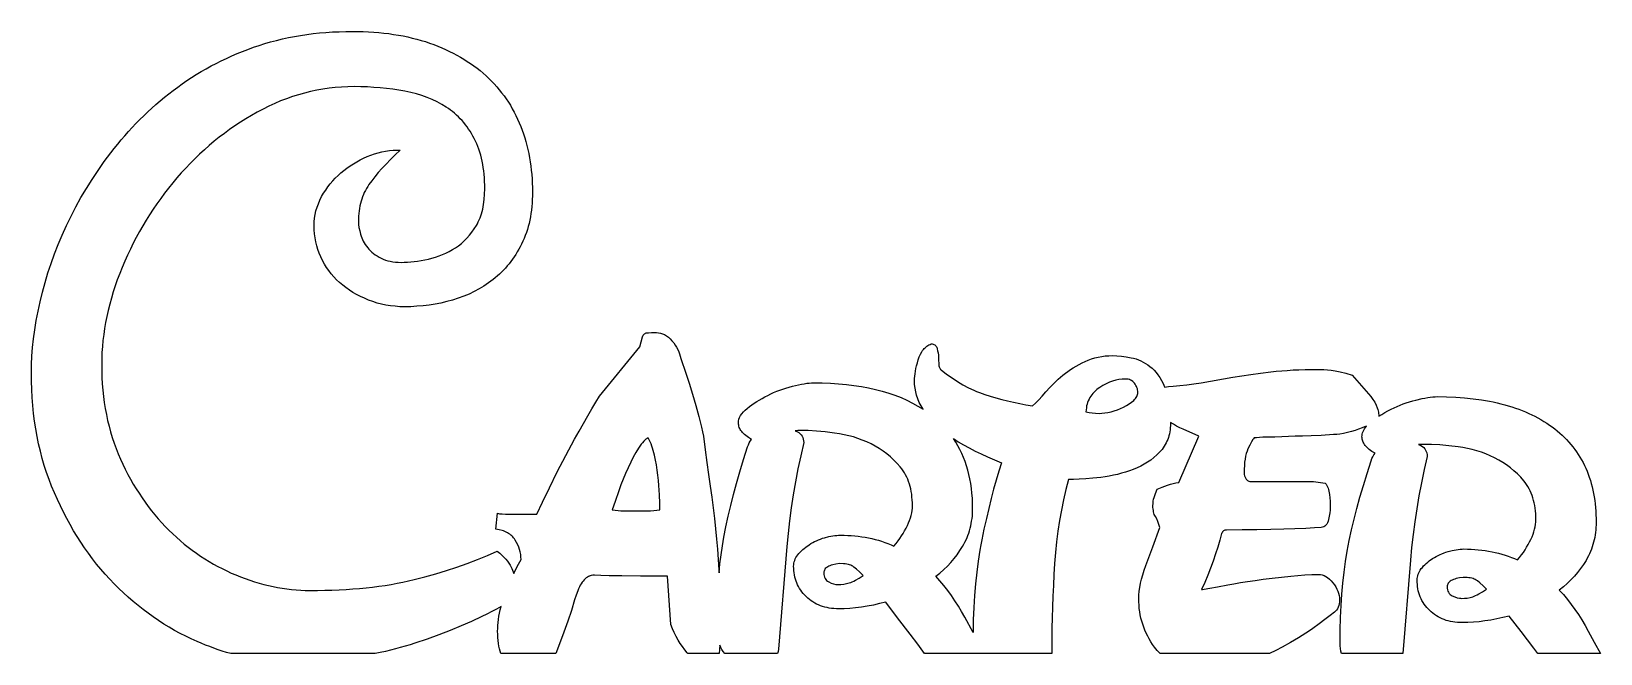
# Model space of a CAD drawing. Extents: x 25 to 184, y 27 to 90.
import ezdxf

# ---------------------------------------------------------------- set-up
doc = ezdxf.new("R2010")
doc.units = 0
doc.layers.add('CAMADA_1', color=18, linetype='CONTINUOUS')

msp = doc.modelspace()

# ---------------------------------------------------------------- linework, layer by layer
at = {"layer": 'CAMADA_1'}
for points in [[(45.61, 27.41), (45.18, 27.53), (44.75, 27.66), (44.32, 27.8), (43.9, 27.95), (43.47, 28.11), (43.04, 28.27), (42.61, 28.45), (42.19, 28.63), (41.61, 28.89), (41.04, 29.16), (40.47, 29.45), (39.92, 29.76), (39.37, 30.07), (38.83, 30.4), (38.29, 30.75), (37.76, 31.11), (37.24, 31.48), (36.73, 31.86), (36.22, 32.26), (35.73, 32.68), (35.23, 33.1), (34.75, 33.55), (34.27, 34), (33.81, 34.47), (33.35, 34.95), (32.9, 35.45), (32.46, 35.95), (32.03, 36.47), (31.61, 37), (31.21, 37.55), (30.81, 38.1), (30.43, 38.67), (30.06, 39.25), (29.69, 39.84), (29.34, 40.45), (29, 41.07), (28.67, 41.7), (28.36, 42.34), (28.05, 42.99), (27.75, 43.66), (27.47, 44.33), (27.21, 45.02), (26.96, 45.72), (26.73, 46.43), (26.52, 47.15), (26.33, 47.88), (26.16, 48.63), (26.01, 49.38), (25.87, 50.15), (25.75, 50.92), (25.65, 51.71), (25.57, 52.51), (25.51, 53.31), (25.46, 54.13), (25.43, 54.96), (25.42, 55.81), (25.44, 56.64), (25.48, 57.49), (25.55, 58.37), (25.65, 59.26), (25.77, 60.16), (25.92, 61.09), (26.1, 62.04), (26.31, 63), (26.55, 63.97), (26.81, 64.94), (27.1, 65.91), (27.42, 66.88), (27.77, 67.84), (28.15, 68.8), (28.55, 69.75), (28.98, 70.71), (29.44, 71.65), (29.93, 72.6), (30.44, 73.53), (30.99, 74.45), (31.57, 75.37), (32.17, 76.28), (32.8, 77.18), (33.47, 78.07), (33.81, 78.51), (34.16, 78.95), (34.51, 79.38), (34.88, 79.8), (35.25, 80.22), (35.62, 80.63), (36.01, 81.03), (36.4, 81.43), (36.8, 81.82), (37.2, 82.2), (37.61, 82.58), (38.03, 82.95), (38.46, 83.32), (38.89, 83.68), (39.33, 84.03), (39.77, 84.38), (40.23, 84.72), (40.69, 85.05), (41.16, 85.37), (41.63, 85.68), (42.11, 85.99), (42.6, 86.28), (43.1, 86.57), (43.61, 86.85), (44.12, 87.11), (44.64, 87.37), (45.16, 87.62), (45.7, 87.86), (46.24, 88.1), (46.78, 88.32), (47.34, 88.53), (47.9, 88.74), (48.47, 88.93), (49.05, 89.12), (49.63, 89.29), (50.23, 89.44), (50.83, 89.59), (51.44, 89.72), (52.05, 89.84), (52.67, 89.95), (53.31, 90.04), (53.94, 90.12), (54.59, 90.19), (55.24, 90.25), (55.9, 90.29), (56.57, 90.32), (57.25, 90.34), (57.93, 90.35), (58.48, 90.34), (59.02, 90.33), (59.55, 90.31), (60.07, 90.27), (60.59, 90.23), (61.09, 90.18), (61.59, 90.12), (62.08, 90.05), (62.57, 89.97), (63.04, 89.89), (63.51, 89.79), (63.97, 89.68), (64.42, 89.57), (64.86, 89.44), (65.3, 89.31), (65.72, 89.16), (66.14, 89.01), (66.55, 88.85), (66.96, 88.69), (67.35, 88.51), (67.74, 88.33), (68.11, 88.14), (68.48, 87.95), (68.85, 87.74), (69.2, 87.53), (69.54, 87.32), (69.88, 87.09), (70.21, 86.86), (70.53, 86.62), (70.84, 86.38), (71.14, 86.12), (71.44, 85.86), (71.72, 85.59), (72, 85.32), (72.27, 85.04), (72.53, 84.75), (72.78, 84.45), (73.02, 84.15), (73.26, 83.84), (73.48, 83.52), (73.7, 83.2), (73.9, 82.87), (74.1, 82.53), (74.29, 82.19), (74.47, 81.83), (74.64, 81.48), (74.8, 81.11), (74.95, 80.74), (75.1, 80.36), (75.23, 79.98), (75.35, 79.59), (75.47, 79.2), (75.58, 78.8), (75.67, 78.4), (75.76, 77.99), (75.84, 77.57), (75.91, 77.16), (75.97, 76.73), (76.02, 76.31), (76.06, 75.87), (76.1, 75.44), (76.12, 74.99), (76.13, 74.55), (76.14, 74.09), (76.13, 73.72), (76.12, 73.34), (76.1, 72.98), (76.07, 72.62), (76.03, 72.27), (75.98, 71.93), (75.93, 71.59), (75.86, 71.26), (75.79, 70.93), (75.71, 70.61), (75.62, 70.3), (75.52, 70), (75.41, 69.7), (75.29, 69.41), (75.17, 69.12), (75.04, 68.84), (74.9, 68.57), (74.75, 68.31), (74.6, 68.05), (74.44, 67.79), (74.28, 67.55), (74.12, 67.31), (73.94, 67.07), (73.77, 66.84), (73.58, 66.62), (73.4, 66.41), (73.2, 66.2), (73, 65.99), (72.8, 65.8), (72.59, 65.61), (72.38, 65.42), (72.16, 65.25), (71.7, 64.91), (71.23, 64.59), (70.75, 64.3), (70.24, 64.03), (69.72, 63.78), (69.18, 63.55), (68.62, 63.35), (68.05, 63.17), (67.47, 63.01), (66.87, 62.87), (66.28, 62.76), (65.67, 62.66), (65.06, 62.59), (64.44, 62.54), (63.82, 62.5), (63.18, 62.49), (62.7, 62.5), (62.23, 62.54), (61.76, 62.59), (61.3, 62.66), (60.85, 62.76), (60.41, 62.87), (59.97, 63.01), (59.54, 63.17), (59.13, 63.35), (58.73, 63.54), (58.34, 63.74), (57.97, 63.95), (57.61, 64.18), (57.26, 64.43), (56.94, 64.68), (56.62, 64.95), (56.32, 65.23), (56.04, 65.52), (55.78, 65.83), (55.53, 66.15), (55.3, 66.47), (55.09, 66.81), (54.89, 67.17), (54.72, 67.53), (54.56, 67.91), (54.42, 68.29), (54.3, 68.67), (54.21, 69.07), (54.14, 69.47), (54.08, 69.87), (54.05, 70.29), (54.04, 70.71), (54.05, 71.09), (54.09, 71.46), (54.15, 71.83), (54.23, 72.2), (54.34, 72.56), (54.47, 72.92), (54.62, 73.28), (54.8, 73.63), (55, 73.97), (55.21, 74.3), (55.43, 74.62), (55.67, 74.93), (55.92, 75.22), (56.18, 75.51), (56.46, 75.78), (56.75, 76.04), (57.05, 76.29), (57.36, 76.52), (57.68, 76.75), (58.01, 76.96), (58.35, 77.16), (58.69, 77.35), (59.05, 77.53), (59.42, 77.69), (59.79, 77.84), (60.16, 77.97), (60.53, 78.08), (60.91, 78.17), (61.28, 78.24), (61.66, 78.29), (62.04, 78.32), (62.42, 78.33), (62.76, 78.33), (62.25, 77.85), (61.77, 77.38), (61.32, 76.93), (60.91, 76.48), (60.53, 76.06), (60.18, 75.64), (59.87, 75.24), (59.59, 74.85), (59.46, 74.66), (59.34, 74.46), (59.23, 74.26), (59.12, 74.05), (59.03, 73.84), (58.94, 73.62), (58.86, 73.39), (58.79, 73.16), (58.73, 72.93), (58.68, 72.69), (58.63, 72.44), (58.59, 72.19), (58.56, 71.93), (58.54, 71.67), (58.53, 71.4), (58.53, 71.13), (58.54, 70.83), (58.58, 70.51), (58.65, 70.17), (58.74, 69.82), (58.8, 69.64), (58.86, 69.46), (58.94, 69.29), (59.02, 69.12), (59.12, 68.95), (59.22, 68.79), (59.34, 68.62), (59.46, 68.46), (59.59, 68.31), (59.73, 68.16), (59.89, 68.02), (60.05, 67.88), (60.23, 67.75), (60.41, 67.63), (60.61, 67.51), (60.81, 67.4), (61.03, 67.31), (61.26, 67.22), (61.5, 67.15), (61.74, 67.09), (62, 67.04), (62.27, 67.01), (62.55, 66.99), (62.84, 66.98), (63.17, 66.99), (63.49, 67), (63.83, 67.03), (64.17, 67.07), (64.51, 67.11), (64.87, 67.17), (65.23, 67.24), (65.6, 67.32), (65.96, 67.41), (66.32, 67.52), (66.68, 67.64), (67.02, 67.77), (67.37, 67.93), (67.7, 68.09), (68.03, 68.27), (68.35, 68.46), (68.66, 68.67), (68.96, 68.9), (69.24, 69.16), (69.51, 69.43), (69.77, 69.72), (70.01, 70.03), (70.25, 70.36), (70.46, 70.71), (70.57, 70.89), (70.66, 71.08), (70.75, 71.28), (70.83, 71.48), (70.91, 71.69), (70.98, 71.9), (71.04, 72.13), (71.1, 72.36), (71.15, 72.59), (71.19, 72.84), (71.26, 73.34), (71.3, 73.87), (71.31, 74.43), (71.31, 74.81), (71.29, 75.18), (71.27, 75.54), (71.24, 75.89), (71.21, 76.24), (71.16, 76.57), (71.11, 76.9), (71.05, 77.23), (70.98, 77.54), (70.9, 77.84), (70.81, 78.14), (70.72, 78.43), (70.61, 78.71), (70.5, 78.99), (70.38, 79.25), (70.25, 79.51), (70.12, 79.76), (69.98, 80.01), (69.83, 80.24), (69.68, 80.47), (69.52, 80.69), (69.36, 80.91), (69.19, 81.12), (69.01, 81.32), (68.83, 81.52), (68.65, 81.7), (68.46, 81.89), (68.26, 82.06), (68.06, 82.23), (67.85, 82.39), (67.64, 82.54), (67.42, 82.69), (66.96, 82.96), (66.49, 83.22), (65.99, 83.45), (65.48, 83.66), (64.95, 83.85), (64.39, 84.02), (63.82, 84.17), (63.23, 84.29), (62.62, 84.4), (62, 84.5), (61.37, 84.58), (60.74, 84.64), (60.09, 84.69), (59.44, 84.73), (58.78, 84.75), (58.1, 84.76), (57.46, 84.75), (56.82, 84.72), (56.18, 84.67), (55.55, 84.6), (54.93, 84.51), (54.3, 84.4), (53.68, 84.27), (53.07, 84.11), (52.45, 83.94), (51.85, 83.75), (51.24, 83.54), (50.64, 83.31), (50.05, 83.06), (49.45, 82.78), (48.87, 82.49), (48.28, 82.18), (47.71, 81.85), (47.14, 81.51), (46.58, 81.16), (46.03, 80.79), (45.49, 80.42), (44.96, 80.03), (44.44, 79.64), (43.92, 79.23), (43.42, 78.8), (42.93, 78.37), (42.44, 77.93), (41.96, 77.47), (41.5, 77), (41.04, 76.52), (40.59, 76.03), (40.16, 75.53), (39.73, 75.02), (39.31, 74.5), (38.9, 73.98), (38.51, 73.44), (38.12, 72.9), (37.75, 72.35), (37.39, 71.8), (37.03, 71.24), (36.69, 70.67), (36.36, 70.09), (36.04, 69.5), (35.73, 68.91), (35.44, 68.31), (35.15, 67.71), (34.87, 67.09), (34.61, 66.47), (34.36, 65.85), (34.12, 65.23), (33.9, 64.61), (33.7, 63.99), (33.52, 63.37), (33.35, 62.75), (33.19, 62.13), (33.05, 61.52), (32.93, 60.91), (32.83, 60.3), (32.74, 59.68), (32.66, 59.08), (32.61, 58.47), (32.57, 57.86), (32.54, 57.26), (32.54, 56.65), (32.54, 55.99), (32.57, 55.34), (32.6, 54.69), (32.65, 54.05), (32.72, 53.43), (32.8, 52.81), (32.9, 52.2), (33.01, 51.59), (33.14, 51), (33.28, 50.41), (33.44, 49.84), (33.61, 49.27), (33.79, 48.71), (33.99, 48.16), (34.21, 47.62), (34.44, 47.09), (34.68, 46.56), (34.93, 46.05), (35.19, 45.54), (35.46, 45.05), (35.74, 44.56), (36.02, 44.09), (36.32, 43.62), (36.62, 43.17), (36.93, 42.72), (37.25, 42.29), (37.58, 41.86), (37.92, 41.45), (38.26, 41.04), (38.62, 40.65), (38.98, 40.26), (39.35, 39.89), (39.73, 39.52), (40.11, 39.17), (40.5, 38.83), (40.9, 38.49), (41.3, 38.17), (41.71, 37.86), (42.13, 37.56), (42.55, 37.27), (42.97, 37), (43.41, 36.73), (43.84, 36.47), (44.29, 36.23), (44.74, 36), (45.19, 35.77), (45.66, 35.56), (46.12, 35.36), (46.59, 35.17), (47.06, 34.99), (47.54, 34.83), (48, 34.67), (48.47, 34.53), (48.94, 34.41), (49.41, 34.29), (49.88, 34.18), (50.35, 34.09), (50.82, 34.01), (51.28, 33.95), (51.75, 33.89), (52.22, 33.85), (52.68, 33.82), (53.15, 33.8), (53.62, 33.79), (54.37, 33.8), (55.11, 33.81), (55.84, 33.83), (56.56, 33.86), (57.27, 33.9), (57.96, 33.95), (58.63, 34), (59.3, 34.07), (59.95, 34.14), (60.59, 34.22), (61.22, 34.31), (61.83, 34.41), (62.43, 34.52), (63.02, 34.64), (63.59, 34.76), (64.16, 34.89), (65.26, 35.18), (66.35, 35.49), (67.43, 35.81), (68.49, 36.16), (69.53, 36.53), (70.56, 36.93), (71.58, 37.34), (72.58, 37.77), (72.83, 37.56), (73.05, 37.35), (73.25, 37.15), (73.44, 36.95), (73.6, 36.75), (73.75, 36.55), (73.87, 36.36), (73.98, 36.16), (74.06, 36), (74.13, 35.83), (74.19, 35.67), (74.24, 35.51), (74.59, 36.22), (74.98, 36.94), (74.97, 37.19), (74.95, 37.44), (74.9, 37.69), (74.83, 37.94), (74.75, 38.18), (74.65, 38.42), (74.53, 38.65), (74.39, 38.89), (74.31, 39), (74.23, 39.11), (74.14, 39.21), (74.05, 39.31), (73.94, 39.4), (73.84, 39.48), (73.73, 39.56), (73.61, 39.63), (73.48, 39.69), (73.35, 39.75), (73.21, 39.81), (73.07, 39.86), (72.77, 39.93), (72.44, 39.99), (72.61, 41.6), (72.81, 41.56), (73.08, 41.53), (73.41, 41.52), (73.8, 41.51), (76.59, 41.51), (77.16, 42.73), (77.86, 44.18), (78.65, 45.78), (79.51, 47.44), (80.4, 49.1), (80.85, 49.91), (81.29, 50.7), (81.73, 51.46), (82.15, 52.17), (82.55, 52.83), (82.94, 53.45), (87, 58.45), (87.26, 59.46), (87.35, 59.61), (87.44, 59.73), (87.49, 59.77), (87.54, 59.8), (87.59, 59.83), (87.64, 59.84), (87.88, 59.87), (88.19, 59.88), (88.7, 59.88), (88.91, 59.87), (89.11, 59.83), (89.31, 59.77), (89.51, 59.67), (89.71, 59.55), (89.9, 59.41), (90.08, 59.24), (90.26, 59.04), (90.44, 58.83), (90.59, 58.61), (90.73, 58.39), (90.85, 58.17), (90.95, 57.95), (91.03, 57.72), (91.1, 57.49), (91.15, 57.26), (91.66, 55.78), (92, 54.76), (92.34, 53.66), (92.67, 52.52), (92.97, 51.38), (93.24, 50.31), (93.35, 49.83), (93.44, 49.39), (93.61, 48.02), (93.78, 46.73), (93.95, 45.51), (94.12, 44.35), (94.28, 43.24), (94.42, 42.15), (94.55, 41.08), (94.67, 40.03), (94.77, 38.99), (94.86, 37.96), (94.94, 36.92), (95, 35.88), (95.02, 35.58), (95.11, 36.49), (95.23, 37.4), (95.36, 38.3), (95.51, 39.18), (95.71, 40.24), (95.94, 41.32), (96.2, 42.4), (96.48, 43.5), (96.79, 44.63), (97.13, 45.81), (97.51, 47.04), (97.92, 48.32), (97.99, 48.53), (98.07, 48.72), (98.18, 48.9), (98.31, 49.07), (98, 49.26), (97.73, 49.46), (97.61, 49.56), (97.5, 49.66), (97.41, 49.76), (97.32, 49.87), (97.24, 49.97), (97.17, 50.08), (97.12, 50.18), (97.07, 50.29), (97.03, 50.4), (97.01, 50.51), (96.99, 50.62), (96.99, 50.73), (97, 50.92), (97.04, 51.11), (97.11, 51.3), (97.21, 51.48), (97.33, 51.67), (97.49, 51.85), (97.67, 52.03), (97.88, 52.21), (98.1, 52.39), (98.34, 52.57), (98.58, 52.74), (98.84, 52.9), (99.1, 53.06), (99.38, 53.22), (99.66, 53.38), (99.95, 53.53), (100.25, 53.67), (100.55, 53.81), (100.86, 53.94), (101.17, 54.06), (101.48, 54.17), (101.8, 54.27), (102.12, 54.37), (102.45, 54.46), (103.07, 54.61), (103.37, 54.66), (103.64, 54.71), (103.91, 54.75), (104.15, 54.78), (104.39, 54.79), (104.61, 54.8), (105.47, 54.79), (106.3, 54.76), (107.12, 54.7), (107.91, 54.63), (108.68, 54.54), (109.43, 54.42), (110.15, 54.29), (110.86, 54.13), (111.54, 53.95), (112.2, 53.75), (112.83, 53.54), (113.44, 53.3), (114.03, 53.03), (114.6, 52.75), (115.15, 52.45), (115.67, 52.13), (115.47, 52.47), (115.29, 52.82), (115.14, 53.18), (115.02, 53.54), (114.93, 53.9), (114.86, 54.27), (114.82, 54.64), (114.8, 55.01), (114.81, 55.23), (114.83, 55.46), (114.86, 55.71), (114.9, 55.97), (114.95, 56.24), (115.02, 56.52), (115.1, 56.82), (115.18, 57.13), (115.29, 57.43), (115.41, 57.71), (115.55, 57.95), (115.62, 58.06), (115.7, 58.17), (115.79, 58.26), (115.88, 58.35), (115.97, 58.44), (116.07, 58.51), (116.17, 58.58), (116.27, 58.64), (116.38, 58.69), (116.5, 58.74), (116.6, 58.73), (116.69, 58.72), (116.77, 58.69), (116.85, 58.65), (116.91, 58.61), (116.97, 58.55), (117.01, 58.48), (117.05, 58.4), (117.11, 58.22), (117.15, 58.03), (117.19, 57.82), (117.22, 57.59), (117.25, 57.14), (117.26, 56.71), (117.26, 56.6), (117.28, 56.51), (117.29, 56.42), (117.32, 56.35), (117.36, 56.28), (117.4, 56.21), (117.45, 56.16), (117.51, 56.11), (118.06, 55.69), (118.61, 55.29), (119.16, 54.93), (119.71, 54.6), (120.26, 54.3), (120.82, 54.04), (121.09, 53.92), (121.37, 53.81), (121.64, 53.71), (121.92, 53.62), (122.47, 53.44), (123.04, 53.27), (123.63, 53.12), (124.22, 52.97), (124.83, 52.83), (125.46, 52.7), (126.09, 52.58), (126.74, 52.47), (127.05, 52.75), (127.38, 53.08), (127.73, 53.45), (128.1, 53.87), (128.49, 54.31), (128.91, 54.74), (129.36, 55.16), (129.83, 55.56), (130.08, 55.76), (130.34, 55.95), (130.6, 56.14), (130.88, 56.31), (131.16, 56.49), (131.46, 56.65), (131.76, 56.81), (132.08, 56.96), (132.4, 57.1), (132.73, 57.22), (133.06, 57.32), (133.41, 57.4), (133.76, 57.47), (134.12, 57.52), (134.49, 57.54), (134.87, 57.55), (135.3, 57.54), (135.76, 57.5), (136.23, 57.43), (136.73, 57.34), (136.98, 57.28), (137.23, 57.21), (137.48, 57.12), (137.72, 57.01), (137.95, 56.89), (138.18, 56.76), (138.41, 56.61), (138.64, 56.45), (138.85, 56.27), (139.06, 56.07), (139.26, 55.84), (139.45, 55.59), (139.63, 55.32), (139.8, 55.03), (139.97, 54.72), (140.12, 54.38), (140.12, 54.36), (140.52, 54.42), (140.97, 54.47), (141.66, 54.52), (142.36, 54.59), (143.08, 54.69), (143.81, 54.8), (147.03, 55.36), (147.92, 55.5), (148.86, 55.64), (149.84, 55.78), (150.88, 55.91), (151.41, 55.97), (151.97, 56.02), (152.54, 56.06), (153.12, 56.1), (153.72, 56.12), (154.34, 56.14), (154.97, 56.16), (155.62, 56.16), (155.93, 56.15), (156.25, 56.14), (156.6, 56.11), (156.97, 56.07), (157.17, 56.05), (157.39, 56.01), (157.88, 55.91), (158.45, 55.76), (159.09, 55.57), (160.74, 53.7), (160.99, 53.41), (161.2, 53.12), (161.39, 52.83), (161.53, 52.54), (161.65, 52.26), (161.7, 52.11), (161.73, 51.97), (161.76, 51.83), (161.78, 51.69), (161.8, 51.56), (161.8, 51.42), (161.8, 51.41), (162.09, 51.6), (162.4, 51.78), (162.72, 51.95), (163.05, 52.13), (163.35, 52.27), (163.65, 52.41), (163.96, 52.54), (164.27, 52.66), (164.58, 52.77), (164.9, 52.87), (165.23, 52.97), (165.55, 53.06), (166.18, 53.21), (166.47, 53.26), (166.75, 53.31), (167.01, 53.35), (167.26, 53.38), (167.49, 53.39), (167.71, 53.4), (168.66, 53.38), (169.58, 53.35), (170.48, 53.28), (171.34, 53.19), (172.18, 53.08), (172.99, 52.94), (173.39, 52.86), (173.78, 52.77), (174.16, 52.68), (174.54, 52.58), (174.9, 52.48), (175.27, 52.36), (175.62, 52.25), (175.97, 52.12), (176.31, 51.99), (176.64, 51.86), (176.97, 51.71), (177.29, 51.56), (177.6, 51.41), (177.91, 51.24), (178.21, 51.08), (178.5, 50.9), (178.79, 50.72), (179.07, 50.53), (179.34, 50.34), (179.61, 50.14), (179.86, 49.93), (180.11, 49.72), (180.35, 49.5), (180.59, 49.28), (180.81, 49.05), (181.03, 48.81), (181.24, 48.57), (181.44, 48.32), (181.63, 48.07), (181.82, 47.81), (181.99, 47.55), (182.16, 47.28), (182.32, 47.01), (182.47, 46.73), (182.61, 46.44), (182.75, 46.15), (182.88, 45.85), (182.99, 45.55), (183.1, 45.24), (183.21, 44.92), (183.3, 44.6), (183.39, 44.27), (183.46, 43.94), (183.53, 43.6), (183.6, 43.26), (183.65, 42.91), (183.69, 42.56), (183.73, 42.2), (183.76, 41.83), (183.78, 41.46), (183.79, 41.08), (183.8, 40.7), (183.79, 40.43), (183.78, 40.17), (183.76, 39.92), (183.73, 39.66), (183.7, 39.41), (183.65, 39.16), (183.6, 38.92), (183.54, 38.68), (183.47, 38.44), (183.4, 38.2), (183.32, 37.97), (183.22, 37.74), (183.13, 37.51), (183.02, 37.28), (182.9, 37.06), (182.78, 36.84), (182.52, 36.42), (182.23, 36.01), (181.92, 35.61), (181.59, 35.23), (181.25, 34.86), (180.88, 34.5), (180.48, 34.16), (180.07, 33.84), (180.49, 33.37), (180.89, 32.88), (181.28, 32.38), (181.65, 31.87), (182.01, 31.35), (182.35, 30.81), (182.68, 30.26), (182.99, 29.69), (183.61, 28.55), (184.25, 27.41), (177.9, 27.41), (177.49, 27.95), (176.21, 29.64), (174.99, 31.21), (174.36, 31.06), (173.74, 30.92), (173.13, 30.8), (172.54, 30.71), (171.95, 30.63), (171.37, 30.58), (170.81, 30.55), (170.25, 30.54), (170, 30.54), (169.75, 30.56), (169.51, 30.58), (169.28, 30.61), (169.05, 30.66), (168.83, 30.71), (168.62, 30.77), (168.41, 30.84), (168.21, 30.93), (168.01, 31.02), (167.82, 31.12), (167.63, 31.23), (167.45, 31.35), (167.28, 31.48), (167.11, 31.62), (166.95, 31.76), (166.79, 31.92), (166.65, 32.08), (166.52, 32.25), (166.39, 32.42), (166.28, 32.59), (166.17, 32.77), (166.08, 32.96), (166, 33.15), (165.92, 33.35), (165.86, 33.55), (165.8, 33.75), (165.76, 33.96), (165.72, 34.18), (165.7, 34.4), (165.68, 34.62), (165.68, 34.86), (165.68, 35), (165.7, 35.15), (165.74, 35.29), (165.78, 35.44), (165.84, 35.58), (165.92, 35.72), (166, 35.86), (166.1, 36), (166.21, 36.13), (166.33, 36.27), (166.46, 36.4), (166.6, 36.53), (166.75, 36.65), (166.9, 36.78), (167.24, 37.01), (167.43, 37.13), (167.61, 37.23), (167.8, 37.33), (168, 37.43), (168.19, 37.51), (168.4, 37.59), (168.6, 37.67), (168.81, 37.73), (169.23, 37.84), (169.64, 37.92), (169.84, 37.95), (170.03, 37.97), (170.23, 37.98), (170.42, 37.99), (170.79, 37.98), (171.15, 37.97), (171.51, 37.95), (171.87, 37.92), (172.22, 37.88), (172.57, 37.83), (172.91, 37.78), (173.26, 37.71), (173.59, 37.64), (173.92, 37.56), (174.25, 37.47), (174.58, 37.37), (174.9, 37.26), (175.22, 37.14), (175.53, 37.02), (175.84, 36.89), (176.04, 37.14), (176.24, 37.4), (176.43, 37.65), (176.6, 37.91), (176.76, 38.17), (176.92, 38.43), (177.06, 38.7), (177.19, 38.96), (177.31, 39.22), (177.41, 39.48), (177.5, 39.74), (177.57, 39.99), (177.63, 40.23), (177.67, 40.48), (177.69, 40.72), (177.7, 40.95), (177.7, 41.25), (177.68, 41.55), (177.66, 41.84), (177.62, 42.12), (177.58, 42.39), (177.53, 42.66), (177.47, 42.91), (177.39, 43.16), (177.31, 43.4), (177.22, 43.64), (177.12, 43.87), (177.01, 44.09), (176.89, 44.3), (176.76, 44.5), (176.62, 44.7), (176.47, 44.89), (176.16, 45.25), (175.83, 45.59), (175.48, 45.91), (175.12, 46.21), (174.74, 46.49), (174.35, 46.75), (173.94, 46.99), (173.51, 47.22), (173.07, 47.42), (172.63, 47.6), (172.18, 47.77), (171.72, 47.91), (171.26, 48.04), (170.79, 48.15), (170.31, 48.24), (169.83, 48.32), (168.88, 48.43), (167.99, 48.51), (167.14, 48.55), (166.74, 48.57), (166.36, 48.57), (166.09, 48.57), (165.83, 48.55), (166.06, 48.45), (166.21, 48.36), (166.34, 48.25), (166.45, 48.13), (166.54, 48), (166.6, 47.86), (166.65, 47.7), (166.68, 47.53), (166.69, 47.35), (166.39, 46.02), (166.11, 44.69), (165.86, 43.37), (165.64, 42.06), (165.44, 40.75), (165.27, 39.44), (165.12, 38.14), (165, 36.85), (164.23, 27.41), (158.01, 27.41), (157.96, 27.66), (157.92, 27.92), (157.9, 28.19), (157.89, 28.47), (157.9, 29.79), (157.93, 31.06), (157.98, 32.27), (158.06, 33.42), (158.16, 34.53), (158.28, 35.63), (158.43, 36.71), (158.61, 37.78), (158.81, 38.84), (159.04, 39.92), (159.3, 41), (159.58, 42.1), (159.89, 43.22), (160.24, 44.4), (160.61, 45.64), (161.02, 46.92), (161.09, 47.13), (161.18, 47.32), (161.29, 47.5), (161.42, 47.67), (161.11, 47.86), (160.84, 48.06), (160.72, 48.16), (160.61, 48.26), (160.51, 48.36), (160.42, 48.47), (160.34, 48.57), (160.28, 48.68), (160.22, 48.78), (160.17, 48.89), (160.14, 49), (160.11, 49.11), (160.1, 49.22), (160.09, 49.33), (160.1, 49.47), (160.12, 49.61), (160.16, 49.75), (160.21, 49.89), (160.28, 50.02), (160.36, 50.16), (160.46, 50.29), (160.57, 50.42), (160.34, 50.33), (160.11, 50.23), (159.76, 50.11), (159.4, 49.99), (159.02, 49.88), (158.62, 49.77), (158.24, 49.67), (157.87, 49.61), (157.54, 49.57), (157.23, 49.56), (155.98, 49.48), (154.94, 49.43), (154.07, 49.4), (153.33, 49.39), (152.66, 49.38), (151.98, 49.34), (151.26, 49.31), (150.45, 49.3), (150.06, 49.3), (149.71, 49.28), (149.42, 49.25), (149.18, 49.22), (149.12, 49.14), (149.05, 49.05), (148.9, 48.82), (148.73, 48.5), (148.55, 48.12), (148.46, 47.89), (148.38, 47.65), (148.32, 47.37), (148.26, 47.08), (148.22, 46.76), (148.19, 46.42), (148.17, 46.05), (148.17, 45.66), (148.18, 45.53), (148.21, 45.4), (148.26, 45.26), (148.34, 45.11), (148.38, 45.04), (148.44, 44.98), (148.5, 44.93), (148.57, 44.89), (148.65, 44.86), (148.73, 44.83), (148.83, 44.82), (148.93, 44.81), (155.2, 44.81), (156.38, 44.65), (156.46, 44.53), (156.53, 44.42), (156.6, 44.29), (156.66, 44.15), (156.71, 44), (156.75, 43.84), (156.78, 43.68), (156.8, 43.5), (156.84, 43.15), (156.87, 42.81), (156.88, 42.49), (156.89, 42.19), (156.88, 41.92), (156.85, 41.63), (156.79, 41.31), (156.72, 40.96), (156.67, 40.79), (156.61, 40.64), (156.53, 40.51), (156.44, 40.4), (156.34, 40.31), (156.23, 40.24), (156.1, 40.19), (155.96, 40.16), (155.28, 40.12), (154.42, 40.07), (152.19, 39.99), (150.86, 39.95), (149.45, 39.93), (147.96, 39.91), (146.39, 39.9), (146.31, 39.9), (146.23, 39.88), (146.16, 39.86), (146.09, 39.82), (146.03, 39.77), (145.98, 39.71), (145.93, 39.64), (145.88, 39.57), (145.7, 38.88), (145.5, 38.19), (145.28, 37.49), (145.04, 36.77), (144.77, 36.05), (144.49, 35.33), (144.18, 34.61), (143.85, 33.89), (143.97, 33.9), (144.14, 33.92), (144.69, 34.01), (145.48, 34.16), (146.52, 34.36), (147.13, 34.47), (147.79, 34.59), (148.51, 34.7), (149.28, 34.81), (150.11, 34.92), (150.99, 35.03), (152.91, 35.25), (153.6, 35.32), (154.31, 35.37), (155.02, 35.41), (155.7, 35.42), (155.89, 35.4), (156.08, 35.36), (156.26, 35.3), (156.44, 35.21), (156.62, 35.09), (156.8, 34.94), (156.97, 34.77), (157.14, 34.57), (157.3, 34.36), (157.44, 34.15), (157.56, 33.94), (157.65, 33.72), (157.72, 33.51), (157.78, 33.3), (157.81, 33.09), (157.82, 32.88), (157.81, 32.65), (157.79, 32.45), (157.75, 32.26), (157.69, 32.09), (157.62, 31.94), (157.53, 31.81), (157.43, 31.7), (157.31, 31.61), (156.86, 31.25), (156.34, 30.86), (155.76, 30.42), (155.11, 29.96), (154.77, 29.71), (154.41, 29.47), (154.04, 29.23), (153.66, 28.99), (152.86, 28.52), (152.02, 28.05), (151.38, 27.72), (150.72, 27.41), (139.67, 27.41), (139.52, 27.56), (139.38, 27.71), (139.24, 27.88), (139.11, 28.05), (138.91, 28.33), (138.73, 28.61), (138.56, 28.89), (138.41, 29.18), (138.26, 29.48), (138.13, 29.77), (138.01, 30.07), (137.9, 30.38), (137.81, 30.69), (137.73, 31), (137.66, 31.32), (137.6, 31.64), (137.56, 31.96), (137.53, 32.29), (137.51, 32.63), (137.5, 32.96), (137.51, 33.33), (137.55, 33.71), (137.6, 34.11), (137.68, 34.52), (137.78, 34.94), (137.91, 35.38), (138.05, 35.84), (138.22, 36.31), (138.93, 38.22), (139.62, 40.16), (139.53, 40.48), (139.43, 40.77), (139.32, 41.03), (139.19, 41.26), (139.13, 41.37), (139.08, 41.49), (139.04, 41.61), (139, 41.75), (138.98, 41.89), (138.96, 42.04), (138.94, 42.19), (138.94, 42.36), (138.95, 42.6), (138.97, 42.83), (139.01, 43.03), (139.07, 43.21), (139.2, 43.59), (139.36, 44.05), (139.88, 44.23), (140.42, 44.43), (140.7, 44.53), (140.98, 44.61), (141.27, 44.68), (141.56, 44.73), (143.6, 49.39), (141.99, 50.11), (141.65, 50.26), (141.33, 50.43), (141.01, 50.6), (140.71, 50.77), (140.71, 50.69), (140.71, 50.48), (140.69, 50.26), (140.67, 50.05), (140.64, 49.85), (140.6, 49.65), (140.56, 49.45), (140.5, 49.26), (140.44, 49.08), (140.36, 48.9), (140.28, 48.72), (140.19, 48.55), (140.09, 48.39), (139.98, 48.22), (139.87, 48.07), (139.74, 47.92), (139.61, 47.77), (139.33, 47.5), (139.03, 47.24), (138.72, 46.99), (138.39, 46.77), (138.05, 46.56), (137.7, 46.37), (137.33, 46.2), (136.94, 46.04), (136.55, 45.9), (136.15, 45.77), (135.75, 45.65), (135.35, 45.54), (134.94, 45.45), (134.52, 45.36), (134.11, 45.29), (133.68, 45.23), (132.87, 45.14), (132.14, 45.08), (131.48, 45.04), (130.89, 45.02), (130.38, 45.02), (130.12, 44), (129.88, 42.97), (129.67, 41.92), (129.48, 40.86), (129.32, 39.79), (129.18, 38.71), (129.07, 37.62), (128.99, 36.51), (128.92, 35.41), (128.86, 34.3), (128.8, 33.21), (128.76, 32.12), (128.73, 31.04), (128.71, 29.97), (128.69, 28.9), (128.69, 27.84), (128.69, 27.41), (115.83, 27.41), (115.13, 28.36), (114.38, 29.36), (113.1, 31.04), (111.89, 32.62), (111.26, 32.46), (110.64, 32.32), (110.03, 32.2), (109.43, 32.11), (108.84, 32.03), (108.27, 31.98), (107.7, 31.95), (107.15, 31.94), (106.9, 31.94), (106.65, 31.96), (106.41, 31.98), (106.18, 32.01), (105.95, 32.06), (105.73, 32.11), (105.51, 32.17), (105.3, 32.24), (105.1, 32.33), (104.9, 32.42), (104.71, 32.52), (104.53, 32.63), (104.35, 32.75), (104.17, 32.88), (104.01, 33.02), (103.84, 33.17), (103.69, 33.32), (103.55, 33.48), (103.41, 33.65), (103.29, 33.82), (103.17, 33.99), (103.07, 34.18), (102.98, 34.36), (102.89, 34.55), (102.82, 34.75), (102.75, 34.95), (102.7, 35.15), (102.65, 35.36), (102.62, 35.58), (102.59, 35.8), (102.58, 36.03), (102.57, 36.26), (102.58, 36.4), (102.6, 36.55), (102.63, 36.69), (102.68, 36.84), (102.74, 36.98), (102.81, 37.12), (102.9, 37.26), (103, 37.4), (103.11, 37.54), (103.23, 37.67), (103.36, 37.8), (103.5, 37.93), (103.64, 38.05), (103.8, 38.18), (104.14, 38.41), (104.32, 38.53), (104.51, 38.63), (104.7, 38.73), (104.89, 38.83), (105.09, 38.91), (105.29, 38.99), (105.5, 39.07), (105.71, 39.13), (106.13, 39.25), (106.53, 39.32), (106.73, 39.35), (106.93, 39.37), (107.12, 39.38), (107.32, 39.39), (107.68, 39.38), (108.05, 39.37), (108.41, 39.35), (108.77, 39.32), (109.12, 39.28), (109.47, 39.23), (109.81, 39.18), (110.15, 39.11), (110.49, 39.04), (110.82, 38.96), (111.15, 38.87), (111.47, 38.77), (111.8, 38.66), (112.11, 38.55), (112.43, 38.42), (112.73, 38.29), (112.94, 38.54), (113.14, 38.8), (113.32, 39.06), (113.5, 39.31), (113.66, 39.57), (113.81, 39.84), (113.96, 40.1), (114.09, 40.36), (114.21, 40.62), (114.31, 40.88), (114.4, 41.14), (114.47, 41.39), (114.53, 41.64), (114.56, 41.88), (114.59, 42.12), (114.6, 42.35), (114.59, 42.65), (114.58, 42.95), (114.55, 43.24), (114.52, 43.52), (114.48, 43.79), (114.42, 44.06), (114.36, 44.31), (114.29, 44.56), (114.21, 44.81), (114.12, 45.04), (114.02, 45.27), (113.91, 45.49), (113.79, 45.7), (113.66, 45.9), (113.52, 46.1), (113.37, 46.29), (113.05, 46.65), (112.72, 46.99), (112.38, 47.31), (112.01, 47.61), (111.64, 47.89), (111.24, 48.15), (110.83, 48.4), (110.41, 48.62), (109.97, 48.82), (109.52, 49), (109.07, 49.17), (108.62, 49.32), (108.15, 49.44), (107.68, 49.55), (107.21, 49.64), (106.72, 49.72), (105.78, 49.83), (104.88, 49.91), (104.04, 49.96), (103.64, 49.97), (103.25, 49.97), (102.99, 49.97), (102.73, 49.95), (102.96, 49.85), (103.1, 49.76), (103.23, 49.65), (103.34, 49.53), (103.43, 49.4), (103.5, 49.26), (103.55, 49.1), (103.58, 48.93), (103.59, 48.75), (103.29, 47.42), (103.01, 46.09), (102.76, 44.77), (102.53, 43.46), (102.33, 42.15), (102.16, 40.84), (102.02, 39.54), (101.9, 38.25), (101.05, 27.84), (101.01, 27.62), (100.95, 27.41), (95.6, 27.41), (95.45, 27.61), (95.31, 27.81), (95.19, 28.03), (95.09, 28.26), (95.06, 27.83), (95.02, 27.41), (91.87, 27.41), (91.79, 27.5), (91.55, 27.8), (91.32, 28.11), (91.1, 28.44), (90.89, 28.78), (90.69, 29.14), (90.49, 29.53), (90.31, 29.92), (90.14, 30.34), (89.8, 35.25), (87.09, 35.25), (85.19, 35.26), (84.48, 35.27), (83.91, 35.29), (83.06, 35.32), (82.43, 35.33), (82.24, 35.33), (82.09, 35.31), (81.99, 35.28), (81.95, 35.27), (81.92, 35.25), (81.81, 35.2), (81.7, 35.14), (81.59, 35.06), (81.48, 34.97), (81.38, 34.87), (81.27, 34.75), (81.17, 34.62), (81.08, 34.48), (80.98, 34.32), (80.89, 34.15), (80.8, 33.96), (80.72, 33.76), (80.55, 33.33), (80.4, 32.83), (80.08, 31.78), (79.72, 30.69), (79.32, 29.56), (78.88, 28.39), (78.51, 27.41), (72.94, 27.41), (72.86, 27.65), (72.8, 27.9), (72.74, 28.16), (72.69, 28.43), (72.66, 28.72), (72.63, 29.02), (72.62, 29.33), (72.61, 29.66), (72.62, 29.95), (72.63, 30.25), (72.66, 30.56), (72.7, 30.87), (72.75, 31.18), (72.81, 31.5), (72.88, 31.83), (72.96, 32.16), (72.49, 31.9), (72.01, 31.65), (71.52, 31.4), (71.01, 31.15), (69.98, 30.67), (68.91, 30.2), (67.81, 29.74), (66.66, 29.3), (65.47, 28.87), (64.24, 28.46), (63.75, 28.3), (63.26, 28.16), (62.76, 28.02), (62.26, 27.88), (61.76, 27.75), (61.25, 27.63), (60.73, 27.52), (60.21, 27.41)], [(132.16, 51.88), (132.49, 51.81), (132.79, 51.75), (133.12, 51.72), (133.51, 51.71), (133.78, 51.72), (134.06, 51.75), (134.37, 51.81), (134.7, 51.88), (135.03, 51.97), (135.36, 52.08), (135.67, 52.21), (135.97, 52.35), (136.26, 52.5), (136.52, 52.66), (136.76, 52.84), (136.99, 53.02), (137.08, 53.12), (137.17, 53.22), (137.24, 53.31), (137.3, 53.41), (137.35, 53.52), (137.38, 53.62), (137.4, 53.72), (137.41, 53.83), (137.4, 53.95), (137.39, 54.08), (137.36, 54.2), (137.32, 54.31), (137.28, 54.43), (137.22, 54.54), (137.15, 54.65), (137.07, 54.76), (136.98, 54.86), (136.89, 54.94), (136.78, 55.02), (136.67, 55.08), (136.55, 55.12), (136.42, 55.16), (136.28, 55.18), (136.14, 55.18), (135.82, 55.17), (135.5, 55.13), (135.18, 55.06), (134.86, 54.97), (134.54, 54.85), (134.21, 54.71), (133.88, 54.53), (133.56, 54.34), (133.4, 54.23), (133.25, 54.11), (133.11, 53.99), (132.98, 53.86), (132.86, 53.73), (132.75, 53.59), (132.64, 53.45), (132.55, 53.3), (132.47, 53.14), (132.4, 52.98), (132.33, 52.81), (132.28, 52.64), (132.23, 52.46), (132.2, 52.27), (132.18, 52.08)], [(84.21, 41.94), (84.51, 41.9), (84.8, 41.87), (85.1, 41.86), (85.4, 41.85), (87.77, 41.85), (88.1, 41.86), (88.42, 41.87), (88.73, 41.9), (89.04, 41.94), (89.03, 42.61), (88.99, 43.46), (88.97, 43.93), (88.93, 44.42), (88.88, 44.93), (88.82, 45.45), (88.76, 45.97), (88.68, 46.49), (88.59, 46.99), (88.49, 47.48), (88.43, 47.72), (88.37, 47.96), (88.3, 48.18), (88.22, 48.4), (88.14, 48.62), (88.05, 48.82), (87.95, 49.02), (87.85, 49.22), (87.74, 49.16), (87.63, 49.09), (87.52, 48.99), (87.4, 48.88), (87.27, 48.74), (87.14, 48.58), (87.01, 48.4), (86.88, 48.2), (86.6, 47.76), (86.34, 47.28), (86.08, 46.76), (85.82, 46.21), (85.57, 45.64), (85.33, 45.06), (85.1, 44.47), (84.89, 43.88), (84.51, 42.8)], [(120.73, 29.54), (119.89, 31.09), (119.57, 31.66), (119.25, 32.21), (118.9, 32.75), (118.54, 33.27), (118.17, 33.78), (117.78, 34.28), (117.38, 34.77), (116.97, 35.24), (117.38, 35.56), (117.77, 35.9), (118.14, 36.26), (118.49, 36.63), (118.82, 37.01), (119.13, 37.41), (119.41, 37.82), (119.68, 38.25), (119.8, 38.46), (119.91, 38.69), (120.02, 38.91), (120.12, 39.14), (120.21, 39.37), (120.3, 39.6), (120.37, 39.84), (120.44, 40.08), (120.5, 40.32), (120.55, 40.56), (120.59, 40.81), (120.63, 41.06), (120.66, 41.32), (120.68, 41.57), (120.69, 41.83), (120.69, 42.1), (120.68, 42.62), (120.66, 43.13), (120.62, 43.63), (120.57, 44.12), (120.5, 44.6), (120.42, 45.07), (120.32, 45.53), (120.2, 45.97), (120.08, 46.41), (119.93, 46.84), (119.77, 47.25), (119.6, 47.66), (119.4, 48.05), (119.2, 48.43), (118.98, 48.81), (118.74, 49.17), (119.24, 48.84), (119.78, 48.53), (120.34, 48.21), (120.93, 47.9), (121.56, 47.6), (122.21, 47.3), (122.89, 47.01), (123.61, 46.72), (123.34, 45.85), (123.07, 44.96), (122.81, 44.03), (122.56, 43.08), (122.32, 42.09), (122.08, 41.06), (121.84, 40.01), (121.62, 38.93), (121.52, 38.4), (121.42, 37.86), (121.25, 36.77), (121.1, 35.64), (120.97, 34.48), (120.88, 33.3), (120.8, 32.08), (120.76, 30.82)], [(107.06, 34.39), (107.36, 34.4), (107.64, 34.44), (107.93, 34.49), (108.2, 34.56), (108.35, 34.61), (108.5, 34.67), (108.66, 34.75), (108.83, 34.84), (109.2, 35.05), (109.6, 35.32), (109.24, 35.67), (108.93, 35.95), (108.67, 36.16), (108.56, 36.24), (108.46, 36.3), (108.36, 36.35), (108.24, 36.39), (108.11, 36.43), (107.96, 36.46), (107.8, 36.48), (107.63, 36.5), (107.23, 36.51), (106.85, 36.46), (106.53, 36.39), (106.38, 36.35), (106.25, 36.3), (106.13, 36.25), (106.02, 36.19), (105.93, 36.13), (105.85, 36.07), (105.78, 36), (105.72, 35.92), (105.68, 35.84), (105.65, 35.76), (105.63, 35.67), (105.62, 35.58), (105.63, 35.42), (105.65, 35.27), (105.69, 35.13), (105.75, 35.01), (105.82, 34.9), (105.91, 34.8), (106.01, 34.72), (106.13, 34.65), (106.38, 34.54), (106.62, 34.46), (106.84, 34.41), (106.95, 34.4)], [(170.17, 32.99), (170.46, 33), (170.75, 33.03), (171.03, 33.09), (171.31, 33.16), (171.45, 33.21), (171.6, 33.27), (171.76, 33.35), (171.93, 33.44), (172.3, 33.65), (172.71, 33.92), (172.35, 34.27), (172.04, 34.55), (171.78, 34.76), (171.66, 34.84), (171.56, 34.9), (171.46, 34.95), (171.34, 34.99), (171.21, 35.03), (171.06, 35.06), (170.9, 35.08), (170.73, 35.1), (170.33, 35.11), (169.96, 35.06), (169.63, 34.99), (169.49, 34.95), (169.35, 34.9), (169.24, 34.85), (169.13, 34.79), (169.03, 34.73), (168.95, 34.67), (168.88, 34.6), (168.83, 34.52), (168.78, 34.44), (168.75, 34.36), (168.73, 34.27), (168.73, 34.18), (168.73, 34.01), (168.76, 33.87), (168.8, 33.73), (168.85, 33.61), (168.92, 33.5), (169.01, 33.4), (169.12, 33.32), (169.23, 33.25), (169.48, 33.14), (169.72, 33.06), (169.95, 33.01), (170.06, 33)]]:
    msp.add_lwpolyline(points, close=True, dxfattribs=at)

doc.saveas('drawing.dxf')
